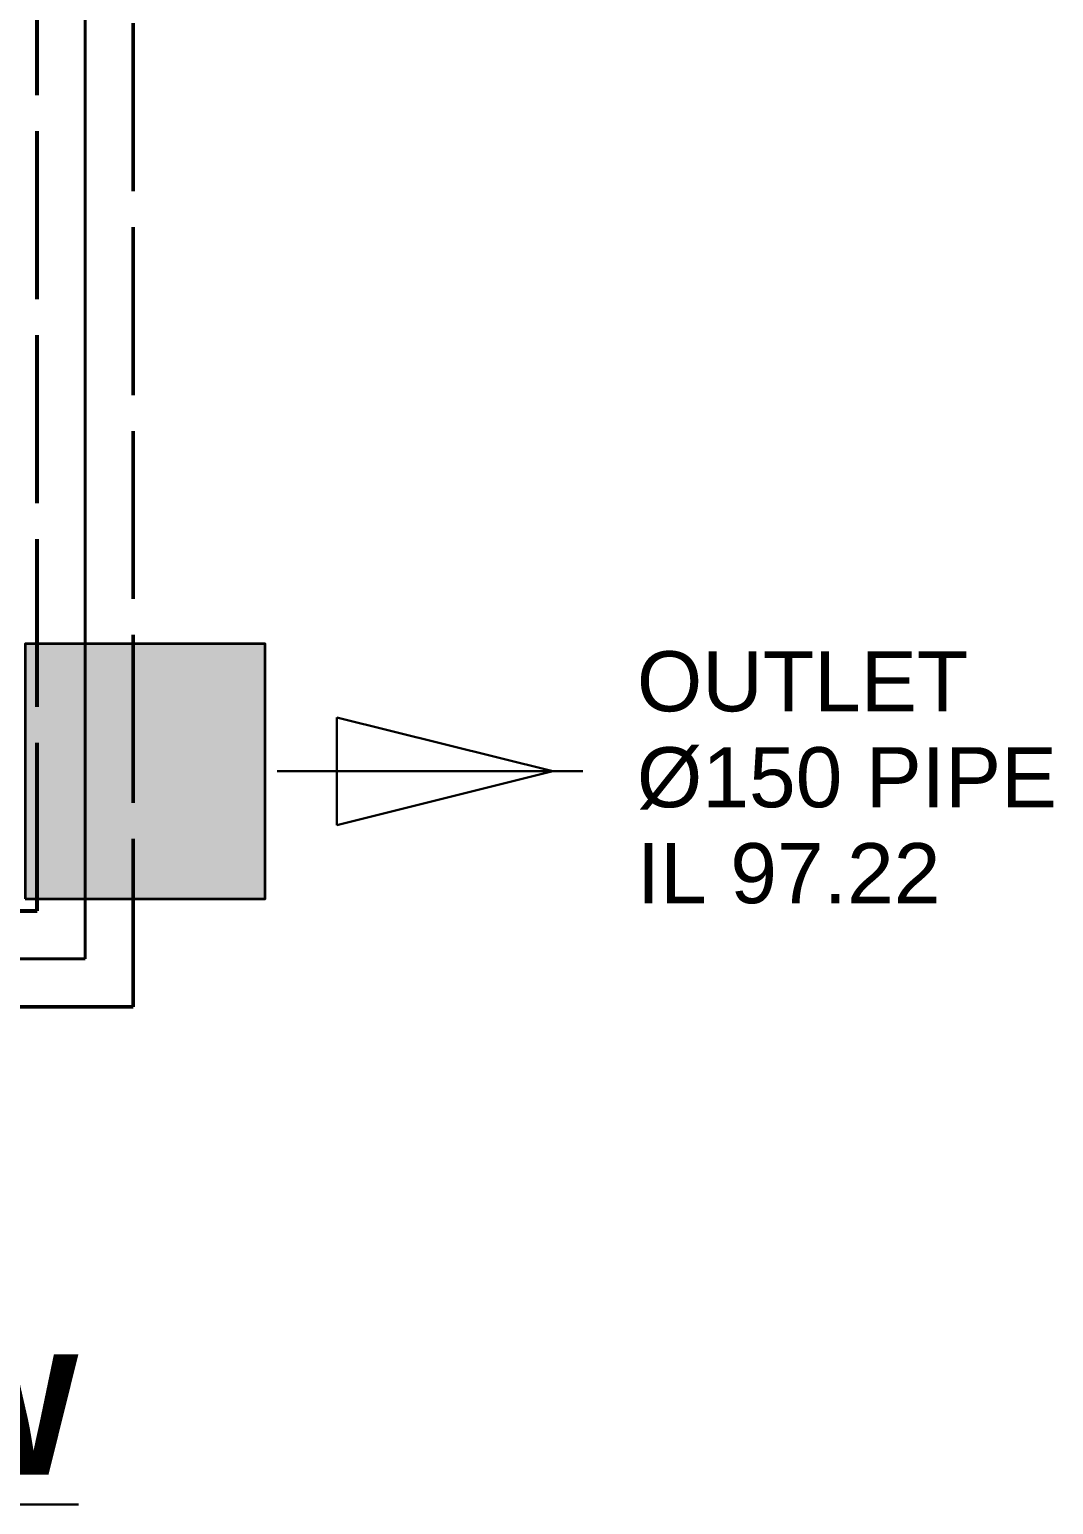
# Model space of a CAD drawing. Header units: millimetres. Extents: x -1212 to 1755, y -853 to 2970.
# Drawn here: x 1153 to 1755, y -356 to 511 of the extents above; entities that cross this region are included whole.
import ezdxf
from ezdxf.enums import TextEntityAlignment as Align

# ---------------------------------------------------------------- set-up
doc = ezdxf.new("R2010")
doc.units = ezdxf.units.MM
doc.linetypes.add('DASH_99_21', pattern=[119.944444, 98.777778, -21.166667])
for name, color, linetype in [('ANNOTATIONS', 7, 'Continuous'), ('FLOW_OUTLET', 5, 'Continuous'), ('GEOFAB', 5, 'Continuous'), ('PIPES', 7, 'Continuous')]:
    doc.layers.add(name, color=color, linetype=linetype)
doc.styles.add('ARIAL', font='arial.ttf')
doc.styles.add('ARIAL_BOLD', font='arialbd.ttf')

msp = doc.modelspace()

# ---------------------------------------------------------------- linework, layer by layer
at = {"layer": 'ANNOTATIONS', "lineweight": 30}
msp.add_line((-31.45, -356.31), (1181.45, -356.31), dxfattribs=at)
at = {"layer": 'FLOW_OUTLET', "color": 5, "lineweight": 30}
for p, q in [((1333.44, 106.75), (1460.44, 75)), ((1333.44, 43.25), (1333.44, 106.75)), ((1298.17, 75), (1478.08, 75)), ((1333.44, 43.25), (1460.44, 75))]:
    msp.add_line(p, q, dxfattribs=at)
at = {"layer": 'GEOFAB', "color": 5, "linetype": 'DASH_99_21', "lineweight": 50}
for p, q in [((1213.5, -63.5), (1213.5, 1308.22)), ((-63.5, -63.5), (1213.5, -63.5))]:
    msp.add_line(p, q, dxfattribs=at)
at = {"layer": 'GEOFAB', "color": 6, "lineweight": 40}
for p, q in [((1185.28, -35.28), (1185.28, 1280)), ((-35.28, -35.28), (1185.28, -35.28))]:
    msp.add_line(p, q, dxfattribs=at)
at = {"layer": 'GEOFAB', "color": 5, "linetype": 'DASH_99_21', "lineweight": 53}
msp.add_lwpolyline([(-7.06, -7.06), (1157.06, -7.06), (1157.06, 787.06), (-7.06, 787.06)], close=True, dxfattribs=at)
at = {"layer": 'PIPES', "lineweight": 35}
msp.add_lwpolyline([(1150, 0), (1291.11, 0), (1291.11, 150), (1150, 150)], close=True, dxfattribs=at)
at = {"layer": 'PIPES', "true_color": 0xbfbfbf}
msp.add_solid([(1150, 0), (1291.11, 0), (1150, 150), (1291.11, 150)], dxfattribs=at)

# ---------------------------------------------------------------- texts
at = {"layer": 'ANNOTATIONS', "style": 'ARIAL'}
for s, p in [('OUTLET', (1509.83, 110.28)), ('Ø150 PIPE', (1509.83, 53.83)), ('IL 97.22', (1509.83, -2.61))]:
    msp.add_text(s, height=35.362, dxfattribs=at).set_placement(p)
at = {"layer": 'ANNOTATIONS', "style": 'ARIAL_BOLD'}
msp.add_text('FRONT ELEVATION VIEW', height=70.7249, dxfattribs=at).set_placement((575, -338.67), align=Align.CENTER)

doc.saveas('drawing.dxf')
